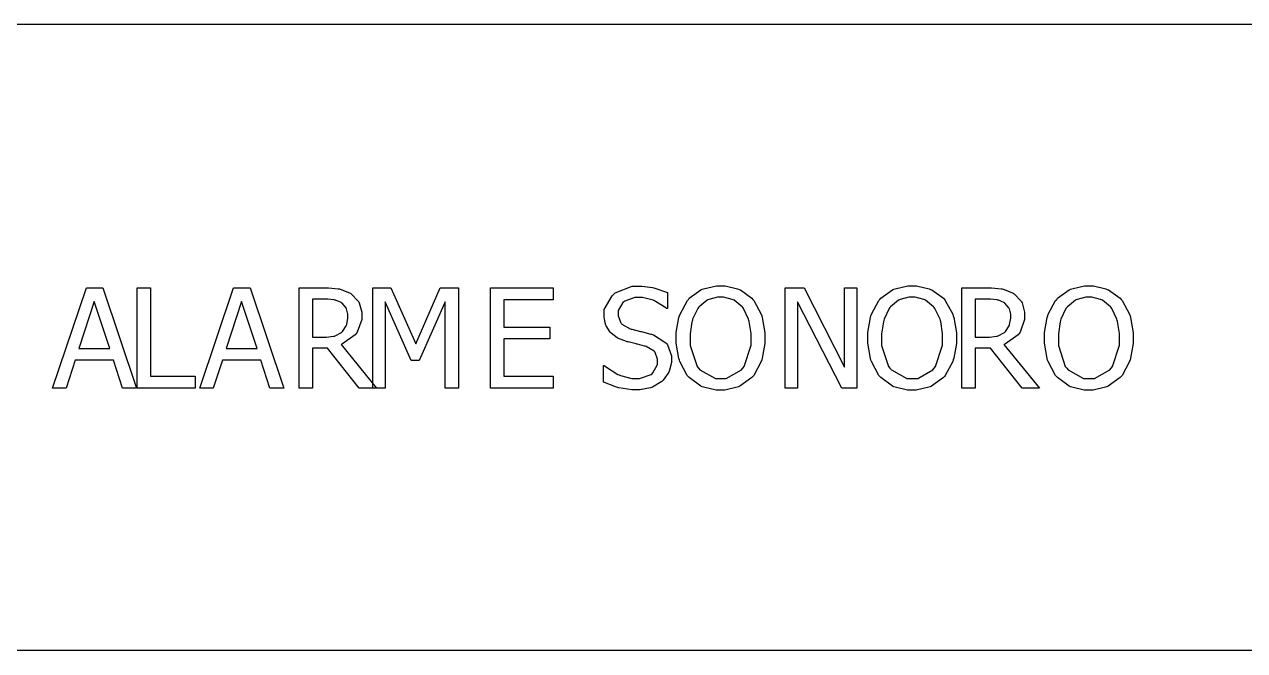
# Model space of a CAD drawing. Header units: millimetres. Extents: x 1974 to 2099, y 1386 to 1555.
# Drawn here: x 2086.174 to 2088.231, y 1486.7 to 1487.756 of the extents above; entities that cross this region are included whole.
import ezdxf

# ---------------------------------------------------------------- set-up
doc = ezdxf.new("R2010")
doc.units = ezdxf.units.MM
doc.layers.add('TEXTO', color=4, linetype='Continuous')

msp = doc.modelspace()

# ---------------------------------------------------------------- linework, layer by layer
at = {"layer": 'TEXTO', "color": 0}
for p, q in [((2098.7779, 1487.756), (2069.8934, 1487.756)), ((2086.2214, 1487.1428), (2086.2783, 1487.3117)), ((2086.2783, 1487.3117), (2086.3059, 1487.3117)), ((2086.3059, 1487.3117), (2086.3629, 1487.1428)), ((2086.3639, 1487.1428), (2086.3639, 1487.3117)), ((2086.3639, 1487.3117), (2086.3863, 1487.3117)), ((2086.3863, 1487.3117), (2086.3863, 1487.1627)), ((2086.4697, 1487.1428), (2086.5266, 1487.3117)), ((2086.5266, 1487.3117), (2086.5544, 1487.3117)), ((2086.5544, 1487.3117), (2086.6113, 1487.1428)), ((2086.637, 1487.1428), (2086.637, 1487.3117)), ((2086.637, 1487.3117), (2086.6805, 1487.3117)), ((2086.6805, 1487.3117), (2086.6866, 1487.3117)), ((2086.6866, 1487.3117), (2086.7032, 1487.3103)), ((2086.7032, 1487.3103), (2086.7049, 1487.31)), ((2086.7049, 1487.31), (2086.7064, 1487.3098)), ((2086.7064, 1487.3098), (2086.7219, 1487.3036)), ((2086.7612, 1487.1428), (2086.7612, 1487.3117)), ((2086.7612, 1487.3117), (2086.7919, 1487.3117)), ((2086.7919, 1487.3117), (2086.8341, 1487.2176)), ((2086.8341, 1487.2176), (2086.8748, 1487.3117)), ((2086.8748, 1487.3117), (2086.906, 1487.3117)), ((2086.906, 1487.3117), (2086.906, 1487.1428)), ((2086.906, 1487.3117), (2086.906, 1487.3117)), ((2086.9598, 1487.1428), (2086.9598, 1487.3117)), ((2086.9598, 1487.3117), (2087.0655, 1487.3117)), ((2087.0655, 1487.3117), (2087.0655, 1487.2917)), ((2087.17, 1487.3031), (2087.1986, 1487.3147)), ((2087.1986, 1487.3147), (2087.2082, 1487.3147)), ((2087.2082, 1487.3147), (2087.2149, 1487.3147)), ((2087.2149, 1487.3147), (2087.233, 1487.3124)), ((2087.233, 1487.3124), (2087.2351, 1487.3119)), ((2087.2351, 1487.3119), (2087.2371, 1487.3114)), ((2087.2371, 1487.3114), (2087.2566, 1487.3047)), ((2087.3169, 1487.3094), (2087.3191, 1487.3103)), ((2087.3191, 1487.3103), (2087.3406, 1487.3152)), ((2087.3406, 1487.3152), (2087.3478, 1487.3152)), ((2087.3478, 1487.3152), (2087.3555, 1487.3152)), ((2087.3555, 1487.3152), (2087.3765, 1487.3102)), ((2087.3765, 1487.3102), (2087.3788, 1487.3092)), ((2087.4566, 1487.1428), (2087.4566, 1487.3117)), ((2087.4566, 1487.3117), (2087.4884, 1487.3117)), ((2087.4884, 1487.3117), (2087.5564, 1487.1779)), ((2087.5564, 1487.1779), (2087.5564, 1487.3117)), ((2087.5564, 1487.3117), (2087.5774, 1487.3117)), ((2087.5774, 1487.3117), (2087.5774, 1487.1428)), ((2087.5774, 1487.3117), (2087.5774, 1487.3117)), ((2087.6398, 1487.3094), (2087.6421, 1487.3103)), ((2087.6421, 1487.3103), (2087.6634, 1487.3152)), ((2087.6634, 1487.3152), (2087.6706, 1487.3152)), ((2087.6706, 1487.3152), (2087.6783, 1487.3152)), ((2087.6783, 1487.3152), (2087.6994, 1487.3102)), ((2087.6994, 1487.3102), (2087.7017, 1487.3092)), ((2087.7546, 1487.1428), (2087.7546, 1487.3117)), ((2087.7546, 1487.3117), (2087.7982, 1487.3117)), ((2087.7982, 1487.3117), (2087.8043, 1487.3117)), ((2087.8043, 1487.3117), (2087.8209, 1487.3103)), ((2087.8209, 1487.3103), (2087.8226, 1487.31)), ((2087.8226, 1487.31), (2087.8241, 1487.3098)), ((2087.8241, 1487.3098), (2087.8397, 1487.3036)), ((2087.9378, 1487.3094), (2087.9401, 1487.3103)), ((2087.9401, 1487.3103), (2087.9615, 1487.3152)), ((2087.9615, 1487.3152), (2087.9687, 1487.3152)), ((2087.9687, 1487.3152), (2087.9765, 1487.3152)), ((2087.9765, 1487.3152), (2087.9974, 1487.3102)), ((2087.9974, 1487.3102), (2087.9998, 1487.3092)), ((2086.6817, 1487.2924), (2086.6595, 1487.2924)), ((2086.6595, 1487.2924), (2086.6595, 1487.2287)), ((2086.6853, 1487.2924), (2086.6817, 1487.2924)), ((2086.6964, 1487.2913), (2086.6853, 1487.2924)), ((2086.6974, 1487.291), (2086.6964, 1487.2913)), ((2086.6985, 1487.2908), (2086.6974, 1487.291)), ((2086.7077, 1487.2872), (2086.6985, 1487.2908)), ((2086.7219, 1487.3036), (2086.7235, 1487.3026)), ((2086.7235, 1487.3026), (2086.725, 1487.3018)), ((2086.725, 1487.3018), (2086.7367, 1487.2895)), ((2086.7367, 1487.2895), (2086.7376, 1487.2881)), ((2087.0655, 1487.2917), (2086.9823, 1487.2917)), ((2086.9823, 1487.2917), (2086.9823, 1487.2455)), ((2087.1514, 1487.275), (2087.1647, 1487.2985)), ((2087.1647, 1487.2985), (2087.1674, 1487.3008)), ((2087.1674, 1487.3008), (2087.17, 1487.3031)), ((2087.186, 1487.2893), (2087.1844, 1487.2881)), ((2087.2033, 1487.2953), (2087.186, 1487.2893)), ((2087.2097, 1487.2953), (2087.2033, 1487.2953)), ((2087.2158, 1487.2953), (2087.2097, 1487.2953)), ((2087.234, 1487.2908), (2087.2158, 1487.2953)), ((2087.2361, 1487.2899), (2087.234, 1487.2908)), ((2087.2382, 1487.289), (2087.2361, 1487.2899)), ((2087.2566, 1487.3047), (2087.2584, 1487.3038)), ((2087.2584, 1487.3038), (2087.2584, 1487.2769)), ((2087.2793, 1487.2673), (2087.2917, 1487.2903)), ((2087.2917, 1487.2903), (2087.2934, 1487.2923)), ((2087.2934, 1487.2923), (2087.2949, 1487.2943)), ((2087.2949, 1487.2943), (2087.3146, 1487.3084)), ((2087.3249, 1487.2908), (2087.3115, 1487.2799)), ((2087.3146, 1487.3084), (2087.3169, 1487.3094)), ((2087.3265, 1487.2915), (2087.3249, 1487.2908)), ((2087.3279, 1487.2923), (2087.3265, 1487.2915)), ((2087.3424, 1487.2958), (2087.3279, 1487.2923)), ((2087.3479, 1487.2958), (2087.3424, 1487.2958)), ((2087.3527, 1487.2958), (2087.3479, 1487.2958)), ((2087.3675, 1487.2922), (2087.3527, 1487.2958)), ((2087.3691, 1487.2915), (2087.3675, 1487.2922)), ((2087.3707, 1487.2907), (2087.3691, 1487.2915)), ((2087.3842, 1487.2798), (2087.3707, 1487.2907)), ((2087.3788, 1487.3092), (2087.3811, 1487.3082)), ((2087.3811, 1487.3082), (2087.4006, 1487.2941)), ((2087.4006, 1487.2941), (2087.4022, 1487.2923)), ((2087.4022, 1487.2923), (2087.4038, 1487.2905)), ((2087.4022, 1487.2923), (2087.4022, 1487.2923)), ((2087.4038, 1487.2905), (2087.4162, 1487.2676)), ((2087.6021, 1487.2673), (2087.6146, 1487.2903)), ((2087.6146, 1487.2903), (2087.6162, 1487.2923)), ((2087.6162, 1487.2923), (2087.6178, 1487.2943)), ((2087.6178, 1487.2943), (2087.6375, 1487.3084)), ((2087.6478, 1487.2908), (2087.6344, 1487.2799)), ((2087.6375, 1487.3084), (2087.6398, 1487.3094)), ((2087.6493, 1487.2915), (2087.6478, 1487.2908)), ((2087.6508, 1487.2923), (2087.6493, 1487.2915)), ((2087.6653, 1487.2958), (2087.6508, 1487.2923)), ((2087.6708, 1487.2958), (2087.6653, 1487.2958)), ((2087.6756, 1487.2958), (2087.6708, 1487.2958)), ((2087.6904, 1487.2922), (2087.6756, 1487.2958)), ((2087.692, 1487.2915), (2087.6904, 1487.2922)), ((2087.6935, 1487.2907), (2087.692, 1487.2915)), ((2087.707, 1487.2798), (2087.6935, 1487.2907)), ((2087.7017, 1487.3092), (2087.7039, 1487.3082)), ((2087.7039, 1487.3082), (2087.7234, 1487.2941)), ((2087.7234, 1487.2941), (2087.7251, 1487.2923)), ((2087.7251, 1487.2923), (2087.7266, 1487.2905)), ((2087.7251, 1487.2923), (2087.7251, 1487.2923)), ((2087.7266, 1487.2905), (2087.7391, 1487.2676)), ((2087.7994, 1487.2924), (2087.7772, 1487.2924)), ((2087.7772, 1487.2924), (2087.7772, 1487.2287)), ((2087.803, 1487.2924), (2087.7994, 1487.2924)), ((2087.814, 1487.2913), (2087.803, 1487.2924)), ((2087.8151, 1487.291), (2087.814, 1487.2913)), ((2087.8162, 1487.2908), (2087.8151, 1487.291)), ((2087.8254, 1487.2872), (2087.8162, 1487.2908)), ((2087.8397, 1487.3036), (2087.8412, 1487.3026)), ((2087.8412, 1487.3026), (2087.8426, 1487.3018)), ((2087.8426, 1487.3018), (2087.8544, 1487.2895)), ((2087.8544, 1487.2895), (2087.8553, 1487.2881)), ((2087.9002, 1487.2673), (2087.9127, 1487.2903)), ((2087.9127, 1487.2903), (2087.9144, 1487.2923)), ((2087.9144, 1487.2923), (2087.9159, 1487.2943)), ((2087.9159, 1487.2943), (2087.9355, 1487.3084)), ((2087.9459, 1487.2908), (2087.9324, 1487.2799)), ((2087.9355, 1487.3084), (2087.9378, 1487.3094)), ((2087.9475, 1487.2915), (2087.9459, 1487.2908)), ((2087.9489, 1487.2923), (2087.9475, 1487.2915)), ((2087.9634, 1487.2958), (2087.9489, 1487.2923)), ((2087.9688, 1487.2958), (2087.9634, 1487.2958)), ((2087.9736, 1487.2958), (2087.9688, 1487.2958)), ((2087.9884, 1487.2922), (2087.9736, 1487.2958)), ((2087.99, 1487.2915), (2087.9884, 1487.2922)), ((2087.9916, 1487.2907), (2087.99, 1487.2915)), ((2088.005, 1487.2798), (2087.9916, 1487.2907)), ((2087.9998, 1487.3092), (2088.0019, 1487.3082)), ((2088.0019, 1487.3082), (2088.0214, 1487.2941)), ((2088.0214, 1487.2941), (2088.0231, 1487.2923)), ((2088.0231, 1487.2923), (2088.0247, 1487.2905)), ((2088.0231, 1487.2923), (2088.0231, 1487.2923)), ((2088.0247, 1487.2905), (2088.0371, 1487.2676)), ((2086.2916, 1487.2887), (2086.2656, 1487.2092)), ((2086.3177, 1487.2092), (2086.2916, 1487.2887)), ((2086.5399, 1487.2887), (2086.514, 1487.2092)), ((2086.5661, 1487.2092), (2086.5399, 1487.2887)), ((2086.7086, 1487.2866), (2086.7077, 1487.2872)), ((2086.7094, 1487.286), (2086.7086, 1487.2866)), ((2086.7162, 1487.2782), (2086.7094, 1487.286)), ((2086.7166, 1487.2772), (2086.7162, 1487.2782)), ((2086.717, 1487.2763), (2086.7166, 1487.2772)), ((2086.7193, 1487.2674), (2086.717, 1487.2763)), ((2086.7376, 1487.2881), (2086.7383, 1487.2866)), ((2086.7383, 1487.2866), (2086.7427, 1487.271)), ((2086.7427, 1487.271), (2086.7427, 1487.2658)), ((2086.8258, 1487.1893), (2086.7822, 1487.2883)), ((2086.7822, 1487.2883), (2086.7822, 1487.1428)), ((2086.8835, 1487.2883), (2086.8396, 1487.1893)), ((2086.8835, 1487.1428), (2086.8835, 1487.2883)), ((2087.1514, 1487.2664), (2087.1514, 1487.275)), ((2087.1828, 1487.2869), (2087.1748, 1487.2734)), ((2087.1748, 1487.2734), (2087.1748, 1487.2689)), ((2087.1748, 1487.2689), (2087.1748, 1487.2646)), ((2087.1844, 1487.2881), (2087.1828, 1487.2869)), ((2087.2554, 1487.2782), (2087.2382, 1487.289)), ((2087.2568, 1487.2769), (2087.2554, 1487.2782)), ((2087.2584, 1487.2769), (2087.2568, 1487.2769)), ((2087.3092, 1487.2769), (2087.3006, 1487.2589)), ((2087.3103, 1487.2784), (2087.3092, 1487.2769)), ((2087.3115, 1487.2799), (2087.3103, 1487.2784)), ((2087.3853, 1487.2784), (2087.3842, 1487.2798)), ((2087.3864, 1487.2769), (2087.3853, 1487.2784)), ((2087.3948, 1487.2591), (2087.3864, 1487.2769)), ((2087.5522, 1487.1428), (2087.4775, 1487.2884)), ((2087.4775, 1487.2884), (2087.4775, 1487.1428)), ((2087.6321, 1487.2769), (2087.6235, 1487.2589)), ((2087.6332, 1487.2784), (2087.6321, 1487.2769)), ((2087.6344, 1487.2799), (2087.6332, 1487.2784)), ((2087.7081, 1487.2784), (2087.707, 1487.2798)), ((2087.7091, 1487.2769), (2087.7081, 1487.2784)), ((2087.7177, 1487.2591), (2087.7091, 1487.2769)), ((2087.8262, 1487.2866), (2087.8254, 1487.2872)), ((2087.8271, 1487.286), (2087.8262, 1487.2866)), ((2087.8338, 1487.2782), (2087.8271, 1487.286)), ((2087.8343, 1487.2772), (2087.8338, 1487.2782)), ((2087.8347, 1487.2763), (2087.8343, 1487.2772)), ((2087.8369, 1487.2674), (2087.8347, 1487.2763)), ((2087.8553, 1487.2881), (2087.856, 1487.2866)), ((2087.856, 1487.2866), (2087.8604, 1487.271)), ((2087.8604, 1487.271), (2087.8604, 1487.2658)), ((2087.9301, 1487.2769), (2087.9215, 1487.2589)), ((2087.9313, 1487.2784), (2087.9301, 1487.2769)), ((2087.9324, 1487.2799), (2087.9313, 1487.2784)), ((2088.0062, 1487.2784), (2088.005, 1487.2798)), ((2088.0073, 1487.2769), (2088.0062, 1487.2784)), ((2088.0157, 1487.2591), (2088.0073, 1487.2769)), ((2086.7165, 1487.2477), (2086.7169, 1487.2487)), ((2086.7169, 1487.2487), (2086.7173, 1487.2499)), ((2086.7173, 1487.2499), (2086.7193, 1487.2607)), ((2086.7193, 1487.2642), (2086.7193, 1487.2674)), ((2086.7193, 1487.2607), (2086.7193, 1487.2642)), ((2086.7193, 1487.2642), (2086.7193, 1487.2642)), ((2086.7427, 1487.2581), (2086.7349, 1487.2369)), ((2086.7427, 1487.2658), (2086.7427, 1487.2581)), ((2087.1514, 1487.2624), (2087.1514, 1487.2664)), ((2087.1538, 1487.2503), (2087.1514, 1487.2624)), ((2087.1543, 1487.249), (2087.1538, 1487.2503)), ((2087.1547, 1487.2477), (2087.1543, 1487.249)), ((2087.1748, 1487.2646), (2087.1795, 1487.2527)), ((2087.1795, 1487.2527), (2087.1804, 1487.2517)), ((2087.1804, 1487.2517), (2087.1813, 1487.2506)), ((2087.1813, 1487.2506), (2087.1951, 1487.2428)), ((2087.2731, 1487.2366), (2087.2775, 1487.262)), ((2087.2775, 1487.262), (2087.2784, 1487.2646)), ((2087.2784, 1487.2646), (2087.2793, 1487.2673)), ((2087.2993, 1487.2546), (2087.2965, 1487.2341)), ((2087.3001, 1487.2567), (2087.2993, 1487.2546)), ((2087.3006, 1487.2589), (2087.3001, 1487.2567)), ((2087.3955, 1487.2569), (2087.3948, 1487.2591)), ((2087.3961, 1487.2548), (2087.3955, 1487.2569)), ((2087.3991, 1487.2346), (2087.3961, 1487.2548)), ((2087.4162, 1487.2676), (2087.4172, 1487.2648)), ((2087.4172, 1487.2648), (2087.418, 1487.262)), ((2087.418, 1487.262), (2087.4225, 1487.2359)), ((2087.5959, 1487.2366), (2087.6003, 1487.262)), ((2087.6003, 1487.262), (2087.6012, 1487.2646)), ((2087.6012, 1487.2646), (2087.6021, 1487.2673)), ((2087.6222, 1487.2546), (2087.6193, 1487.2341)), ((2087.6229, 1487.2567), (2087.6222, 1487.2546)), ((2087.6235, 1487.2589), (2087.6229, 1487.2567)), ((2087.7184, 1487.2569), (2087.7177, 1487.2591)), ((2087.719, 1487.2548), (2087.7184, 1487.2569)), ((2087.722, 1487.2346), (2087.719, 1487.2548)), ((2087.7391, 1487.2676), (2087.7401, 1487.2648)), ((2087.7401, 1487.2648), (2087.7409, 1487.262)), ((2087.7409, 1487.262), (2087.7453, 1487.2359)), ((2087.8342, 1487.2477), (2087.8346, 1487.2487)), ((2087.8346, 1487.2487), (2087.835, 1487.2499)), ((2087.835, 1487.2499), (2087.8369, 1487.2607)), ((2087.8369, 1487.2642), (2087.8369, 1487.2674)), ((2087.8369, 1487.2607), (2087.8369, 1487.2642)), ((2087.8369, 1487.2642), (2087.8369, 1487.2642)), ((2087.8604, 1487.2581), (2087.8526, 1487.2369)), ((2087.8604, 1487.2658), (2087.8604, 1487.2581)), ((2087.894, 1487.2366), (2087.8985, 1487.262)), ((2087.8985, 1487.262), (2087.8993, 1487.2646)), ((2087.8993, 1487.2646), (2087.9002, 1487.2673)), ((2087.9203, 1487.2546), (2087.9173, 1487.2341)), ((2087.921, 1487.2567), (2087.9203, 1487.2546)), ((2087.9215, 1487.2589), (2087.921, 1487.2567)), ((2088.0164, 1487.2569), (2088.0157, 1487.2591)), ((2088.017, 1487.2548), (2088.0164, 1487.2569)), ((2088.0201, 1487.2346), (2088.017, 1487.2548)), ((2088.0371, 1487.2676), (2088.0381, 1487.2648)), ((2088.0381, 1487.2648), (2088.0389, 1487.262)), ((2088.0389, 1487.262), (2088.0433, 1487.2359)), ((2086.6595, 1487.2287), (2086.6792, 1487.2287)), ((2086.6792, 1487.2287), (2086.6834, 1487.2287)), ((2086.6834, 1487.2287), (2086.6952, 1487.2301)), ((2086.6952, 1487.2301), (2086.6965, 1487.2303)), ((2086.6965, 1487.2303), (2086.6978, 1487.2306)), ((2086.6978, 1487.2306), (2086.7088, 1487.2365)), ((2086.7088, 1487.2365), (2086.7097, 1487.2374)), ((2086.7097, 1487.2374), (2086.7105, 1487.2383)), ((2086.7316, 1487.2327), (2086.7103, 1487.2173)), ((2086.7105, 1487.2383), (2086.7165, 1487.2477)), ((2086.7333, 1487.2348), (2086.7316, 1487.2327)), ((2086.7349, 1487.2369), (2086.7333, 1487.2348)), ((2086.9823, 1487.2455), (2087.0598, 1487.2455)), ((2087.0598, 1487.2455), (2087.0598, 1487.2255)), ((2087.1615, 1487.2369), (2087.1547, 1487.2477)), ((2087.1624, 1487.2359), (2087.1615, 1487.2369)), ((2087.1633, 1487.2351), (2087.1624, 1487.2359)), ((2087.1735, 1487.2273), (2087.1633, 1487.2351)), ((2087.1951, 1487.2428), (2087.1969, 1487.2423)), ((2087.1969, 1487.2423), (2087.1981, 1487.242)), ((2087.1981, 1487.242), (2087.2126, 1487.2384)), ((2087.2126, 1487.2384), (2087.2144, 1487.2379)), ((2087.2144, 1487.2379), (2087.2161, 1487.2376)), ((2087.2161, 1487.2376), (2087.2303, 1487.2339)), ((2087.2303, 1487.2339), (2087.2315, 1487.2335)), ((2087.2315, 1487.2335), (2087.2344, 1487.2327)), ((2087.2344, 1487.2327), (2087.2556, 1487.2192)), ((2087.2731, 1487.2272), (2087.2731, 1487.2366)), ((2087.2965, 1487.2341), (2087.2965, 1487.2272)), ((2087.3991, 1487.2272), (2087.3991, 1487.2346)), ((2087.4225, 1487.2359), (2087.4225, 1487.2272)), ((2087.5959, 1487.2272), (2087.5959, 1487.2366)), ((2087.6193, 1487.2341), (2087.6193, 1487.2272)), ((2087.722, 1487.2272), (2087.722, 1487.2346)), ((2087.7453, 1487.2359), (2087.7453, 1487.2272)), ((2087.7772, 1487.2287), (2087.7969, 1487.2287)), ((2087.7969, 1487.2287), (2087.8012, 1487.2287)), ((2087.8012, 1487.2287), (2087.8128, 1487.2301)), ((2087.8128, 1487.2301), (2087.8143, 1487.2303)), ((2087.8143, 1487.2303), (2087.8155, 1487.2306)), ((2087.8155, 1487.2306), (2087.8264, 1487.2365)), ((2087.8264, 1487.2365), (2087.8274, 1487.2374)), ((2087.8274, 1487.2374), (2087.8282, 1487.2383)), ((2087.8494, 1487.2327), (2087.8281, 1487.2173)), ((2087.8282, 1487.2383), (2087.8342, 1487.2477)), ((2087.851, 1487.2348), (2087.8494, 1487.2327)), ((2087.8526, 1487.2369), (2087.851, 1487.2348)), ((2087.894, 1487.2272), (2087.894, 1487.2366)), ((2087.9173, 1487.2341), (2087.9173, 1487.2272)), ((2088.0201, 1487.2272), (2088.0201, 1487.2346)), ((2088.0433, 1487.2359), (2088.0433, 1487.2272)), ((2086.2656, 1487.2092), (2086.3177, 1487.2092)), ((2086.2656, 1487.2092), (2086.2656, 1487.2092)), ((2086.514, 1487.2092), (2086.5661, 1487.2092)), ((2086.514, 1487.2092), (2086.514, 1487.2092)), ((2086.6851, 1487.2099), (2086.6595, 1487.2099)), ((2086.6595, 1487.2099), (2086.6595, 1487.1428)), ((2086.7386, 1487.1428), (2086.6851, 1487.2099)), ((2086.7103, 1487.2173), (2086.7077, 1487.2163)), ((2086.7077, 1487.2163), (2086.7678, 1487.1428)), ((2086.7077, 1487.2163), (2086.7077, 1487.2163)), ((2087.0598, 1487.2255), (2086.9823, 1487.2255)), ((2086.9823, 1487.2255), (2086.9823, 1487.1627)), ((2087.1746, 1487.2268), (2087.1735, 1487.2273)), ((2087.1758, 1487.2261), (2087.1746, 1487.2268)), ((2087.1889, 1487.2213), (2087.1758, 1487.2261)), ((2087.1904, 1487.2209), (2087.1889, 1487.2213)), ((2087.1918, 1487.2205), (2087.1904, 1487.2209)), ((2087.2054, 1487.2172), (2087.1918, 1487.2205)), ((2087.2066, 1487.2169), (2087.2054, 1487.2172)), ((2087.2076, 1487.2167), (2087.2066, 1487.2169)), ((2087.2194, 1487.2136), (2087.2076, 1487.2167)), ((2087.2208, 1487.2132), (2087.2194, 1487.2136)), ((2087.2225, 1487.2127), (2087.2208, 1487.2132)), ((2087.2358, 1487.2049), (2087.2225, 1487.2127)), ((2087.2556, 1487.2192), (2087.257, 1487.2174)), ((2087.257, 1487.2174), (2087.2584, 1487.2157)), ((2087.2584, 1487.2157), (2087.2651, 1487.197)), ((2087.2731, 1487.2187), (2087.2731, 1487.2272)), ((2087.2775, 1487.1927), (2087.2731, 1487.2187)), ((2087.2965, 1487.2272), (2087.2965, 1487.2145)), ((2087.2965, 1487.2145), (2087.3081, 1487.1793)), ((2087.3875, 1487.1793), (2087.3991, 1487.2153)), ((2087.3991, 1487.2153), (2087.3991, 1487.2272)), ((2087.3991, 1487.2272), (2087.3991, 1487.2272)), ((2087.4225, 1487.218), (2087.4181, 1487.1929)), ((2087.4225, 1487.2272), (2087.4225, 1487.218)), ((2087.5959, 1487.2187), (2087.5959, 1487.2272)), ((2087.6003, 1487.1927), (2087.5959, 1487.2187)), ((2087.6193, 1487.2272), (2087.6193, 1487.2145)), ((2087.6193, 1487.2145), (2087.631, 1487.1793)), ((2087.7103, 1487.1793), (2087.722, 1487.2153)), ((2087.722, 1487.2153), (2087.722, 1487.2272)), ((2087.722, 1487.2272), (2087.722, 1487.2272)), ((2087.7453, 1487.218), (2087.741, 1487.1929)), ((2087.7453, 1487.2272), (2087.7453, 1487.218)), ((2087.8028, 1487.2099), (2087.7772, 1487.2099)), ((2087.7772, 1487.2099), (2087.7772, 1487.1428)), ((2087.8564, 1487.1428), (2087.8028, 1487.2099)), ((2087.8281, 1487.2173), (2087.8254, 1487.2163)), ((2087.8254, 1487.2163), (2087.8854, 1487.1428)), ((2087.8254, 1487.2163), (2087.8254, 1487.2163)), ((2087.894, 1487.2187), (2087.894, 1487.2272)), ((2087.8984, 1487.1927), (2087.894, 1487.2187)), ((2087.9173, 1487.2272), (2087.9173, 1487.2145)), ((2087.9173, 1487.2145), (2087.929, 1487.1793)), ((2088.0084, 1487.1793), (2088.0201, 1487.2153)), ((2088.0201, 1487.2153), (2088.0201, 1487.2272)), ((2088.0201, 1487.2272), (2088.0201, 1487.2272)), ((2088.0433, 1487.218), (2088.039, 1487.1929)), ((2088.0433, 1487.2272), (2088.0433, 1487.218)), ((2086.2594, 1487.1899), (2086.2441, 1487.1428)), ((2086.3239, 1487.1899), (2086.2594, 1487.1899)), ((2086.3392, 1487.1428), (2086.3239, 1487.1899)), ((2086.5078, 1487.1899), (2086.4924, 1487.1428)), ((2086.5723, 1487.1899), (2086.5078, 1487.1899)), ((2086.5876, 1487.1428), (2086.5723, 1487.1899)), ((2086.8396, 1487.1893), (2086.8258, 1487.1893)), ((2087.2367, 1487.2038), (2087.2358, 1487.2049)), ((2087.2375, 1487.2027), (2087.2367, 1487.2038)), ((2087.2416, 1487.1915), (2087.2375, 1487.2027)), ((2087.2416, 1487.1873), (2087.2416, 1487.1915)), ((2087.2416, 1487.1825), (2087.2416, 1487.1873)), ((2087.2651, 1487.197), (2087.2651, 1487.1908)), ((2087.2651, 1487.1908), (2087.2651, 1487.186)), ((2087.2784, 1487.1899), (2087.2775, 1487.1927)), ((2087.2792, 1487.1873), (2087.2784, 1487.1899)), ((2087.2916, 1487.1642), (2087.2792, 1487.1873)), ((2087.4164, 1487.1873), (2087.4038, 1487.1642)), ((2087.4173, 1487.1901), (2087.4164, 1487.1873)), ((2087.4181, 1487.1929), (2087.4173, 1487.1901)), ((2087.6012, 1487.1899), (2087.6003, 1487.1927)), ((2087.6021, 1487.1873), (2087.6012, 1487.1899)), ((2087.6145, 1487.1642), (2087.6021, 1487.1873)), ((2087.7392, 1487.1873), (2087.7266, 1487.1642)), ((2087.7401, 1487.1901), (2087.7392, 1487.1873)), ((2087.741, 1487.1929), (2087.7401, 1487.1901)), ((2087.8992, 1487.1899), (2087.8984, 1487.1927)), ((2087.9001, 1487.1873), (2087.8992, 1487.1899)), ((2087.9126, 1487.1642), (2087.9001, 1487.1873)), ((2088.0374, 1487.1873), (2088.0248, 1487.1642)), ((2088.0382, 1487.1901), (2088.0374, 1487.1873)), ((2088.039, 1487.1929), (2088.0382, 1487.1901)), ((2087.1502, 1487.1529), (2087.1502, 1487.181)), ((2087.1502, 1487.181), (2087.1517, 1487.181)), ((2087.1517, 1487.181), (2087.1536, 1487.1793)), ((2087.1536, 1487.1793), (2087.1745, 1487.1658)), ((2087.1745, 1487.1658), (2087.1769, 1487.1648)), ((2087.2305, 1487.1656), (2087.2321, 1487.1668)), ((2087.2321, 1487.1668), (2087.2337, 1487.1682)), ((2087.2337, 1487.1682), (2087.2416, 1487.1825)), ((2087.2603, 1487.1698), (2087.2508, 1487.1562)), ((2087.2611, 1487.1713), (2087.2603, 1487.1698)), ((2087.2616, 1487.173), (2087.2611, 1487.1713)), ((2087.2651, 1487.186), (2087.2616, 1487.173)), ((2087.3081, 1487.1793), (2087.3105, 1487.1763)), ((2087.3105, 1487.1763), (2087.3127, 1487.1733)), ((2087.3127, 1487.1733), (2087.3391, 1487.1586)), ((2087.3572, 1487.1586), (2087.3829, 1487.1733)), ((2087.3829, 1487.1733), (2087.3852, 1487.1763)), ((2087.3852, 1487.1763), (2087.3875, 1487.1793)), ((2087.631, 1487.1793), (2087.6333, 1487.1763)), ((2087.6333, 1487.1763), (2087.6357, 1487.1733)), ((2087.6357, 1487.1733), (2087.6619, 1487.1586)), ((2087.6801, 1487.1586), (2087.7058, 1487.1733)), ((2087.7058, 1487.1733), (2087.7081, 1487.1763)), ((2087.7081, 1487.1763), (2087.7103, 1487.1793)), ((2087.929, 1487.1793), (2087.9313, 1487.1763)), ((2087.9313, 1487.1763), (2087.9337, 1487.1733)), ((2087.9337, 1487.1733), (2087.9599, 1487.1586)), ((2087.9781, 1487.1586), (2088.0038, 1487.1733)), ((2088.0038, 1487.1733), (2088.0061, 1487.1763)), ((2088.0061, 1487.1763), (2088.0084, 1487.1793)), ((2086.3863, 1487.1627), (2086.4618, 1487.1627)), ((2086.4618, 1487.1627), (2086.4618, 1487.1428)), ((2086.4618, 1487.1627), (2086.4618, 1487.1627)), ((2086.9823, 1487.1627), (2087.0655, 1487.1627)), ((2087.0655, 1487.1627), (2087.0655, 1487.1428)), ((2087.152, 1487.152), (2087.1502, 1487.1529)), ((2087.1722, 1487.1442), (2087.152, 1487.152)), ((2087.1769, 1487.1648), (2087.1792, 1487.164)), ((2087.1792, 1487.164), (2087.1978, 1487.1591)), ((2087.1978, 1487.1591), (2087.204, 1487.1591)), ((2087.204, 1487.1591), (2087.211, 1487.1591)), ((2087.211, 1487.1591), (2087.2305, 1487.1656)), ((2087.2484, 1487.1538), (2087.233, 1487.1443)), ((2087.2497, 1487.155), (2087.2484, 1487.1538)), ((2087.2508, 1487.1562), (2087.2497, 1487.155)), ((2087.2933, 1487.1623), (2087.2916, 1487.1642)), ((2087.2949, 1487.1604), (2087.2933, 1487.1623)), ((2087.3146, 1487.146), (2087.2949, 1487.1604)), ((2087.3169, 1487.145), (2087.3146, 1487.146)), ((2087.3391, 1487.1586), (2087.3479, 1487.1586)), ((2087.3479, 1487.1586), (2087.3572, 1487.1586)), ((2087.3803, 1487.1458), (2087.3781, 1487.1448)), ((2087.4004, 1487.1604), (2087.3803, 1487.1458)), ((2087.4022, 1487.1623), (2087.4004, 1487.1604)), ((2087.4038, 1487.1642), (2087.4022, 1487.1623)), ((2087.6161, 1487.1623), (2087.6145, 1487.1642)), ((2087.6178, 1487.1604), (2087.6161, 1487.1623)), ((2087.6374, 1487.146), (2087.6178, 1487.1604)), ((2087.6397, 1487.145), (2087.6374, 1487.146)), ((2087.6619, 1487.1586), (2087.6708, 1487.1586)), ((2087.6708, 1487.1586), (2087.6801, 1487.1586)), ((2087.7032, 1487.1458), (2087.7009, 1487.1448)), ((2087.7234, 1487.1604), (2087.7032, 1487.1458)), ((2087.7251, 1487.1623), (2087.7234, 1487.1604)), ((2087.7266, 1487.1642), (2087.7251, 1487.1623)), ((2087.9142, 1487.1623), (2087.9126, 1487.1642)), ((2087.9158, 1487.1604), (2087.9142, 1487.1623)), ((2087.9355, 1487.146), (2087.9158, 1487.1604)), ((2087.9378, 1487.145), (2087.9355, 1487.146)), ((2087.9599, 1487.1586), (2087.9688, 1487.1586)), ((2087.9688, 1487.1586), (2087.9781, 1487.1586)), ((2088.0013, 1487.1458), (2087.9991, 1487.1448)), ((2088.0214, 1487.1604), (2088.0013, 1487.1458)), ((2088.0231, 1487.1623), (2088.0214, 1487.1604)), ((2088.0248, 1487.1642), (2088.0231, 1487.1623)), ((2086.2441, 1487.1428), (2086.2214, 1487.1428)), ((2086.2441, 1487.1428), (2086.2441, 1487.1428)), ((2086.3629, 1487.1428), (2086.3392, 1487.1428)), ((2086.4618, 1487.1428), (2086.3639, 1487.1428)), ((2086.4924, 1487.1428), (2086.4697, 1487.1428)), ((2086.4924, 1487.1428), (2086.4924, 1487.1428)), ((2086.6113, 1487.1428), (2086.5876, 1487.1428)), ((2086.6595, 1487.1428), (2086.637, 1487.1428)), ((2086.7678, 1487.1428), (2086.7386, 1487.1428)), ((2086.7822, 1487.1428), (2086.7612, 1487.1428)), ((2086.906, 1487.1428), (2086.8835, 1487.1428)), ((2087.0655, 1487.1428), (2086.9598, 1487.1428)), ((2087.0655, 1487.1428), (2087.0655, 1487.1428)), ((2087.1743, 1487.1435), (2087.1722, 1487.1442)), ((2087.1764, 1487.1429), (2087.1743, 1487.1435)), ((2087.1978, 1487.1397), (2087.1764, 1487.1429)), ((2087.2056, 1487.1397), (2087.1978, 1487.1397)), ((2087.2116, 1487.1397), (2087.2056, 1487.1397)), ((2087.2056, 1487.1397), (2087.2056, 1487.1397)), ((2087.2295, 1487.1431), (2087.2116, 1487.1397)), ((2087.2313, 1487.1437), (2087.2295, 1487.1431)), ((2087.233, 1487.1443), (2087.2313, 1487.1437)), ((2087.3191, 1487.1441), (2087.3169, 1487.145)), ((2087.34, 1487.1392), (2087.3191, 1487.1441)), ((2087.3478, 1487.1392), (2087.34, 1487.1392)), ((2087.3548, 1487.1392), (2087.3478, 1487.1392)), ((2087.3757, 1487.144), (2087.3548, 1487.1392)), ((2087.3781, 1487.1448), (2087.3757, 1487.144)), ((2087.4775, 1487.1428), (2087.4566, 1487.1428)), ((2087.5774, 1487.1428), (2087.5522, 1487.1428)), ((2087.6419, 1487.1441), (2087.6397, 1487.145)), ((2087.6628, 1487.1392), (2087.6419, 1487.1441)), ((2087.6706, 1487.1392), (2087.6628, 1487.1392)), ((2087.6775, 1487.1392), (2087.6706, 1487.1392)), ((2087.6986, 1487.144), (2087.6775, 1487.1392)), ((2087.7009, 1487.1448), (2087.6986, 1487.144)), ((2087.7772, 1487.1428), (2087.7546, 1487.1428)), ((2087.8854, 1487.1428), (2087.8564, 1487.1428)), ((2087.9401, 1487.1441), (2087.9378, 1487.145)), ((2087.9609, 1487.1392), (2087.9401, 1487.1441)), ((2087.9687, 1487.1392), (2087.9609, 1487.1392)), ((2087.9757, 1487.1392), (2087.9687, 1487.1392)), ((2087.9967, 1487.144), (2087.9757, 1487.1392)), ((2087.9991, 1487.1448), (2087.9967, 1487.144)), ((2098.7779, 1486.7), (2069.8934, 1486.7))]:
    msp.add_line(p, q, dxfattribs=at)

doc.saveas('drawing.dxf')
